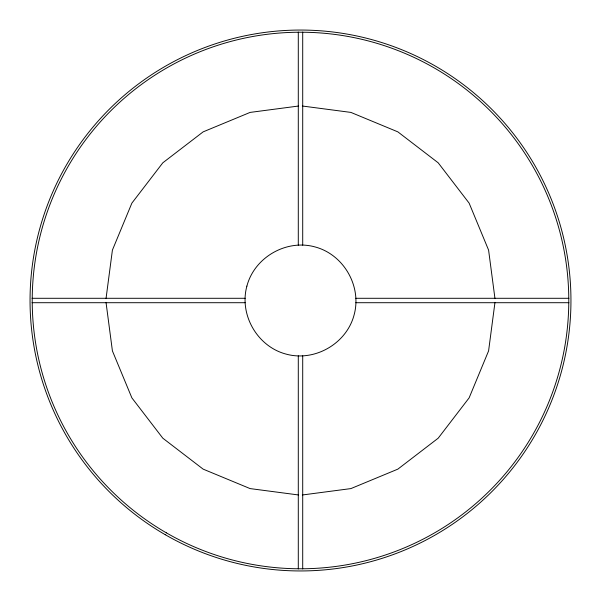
<?xml version="1.0" encoding="UTF-8"?>
<svg xmlns="http://www.w3.org/2000/svg" width="601" height="601" viewBox="0 0 601 601"><rect width="100%" height="100%" fill="white"/><g stroke="black" fill="none" stroke-linecap="round" stroke-linejoin="round"><path stroke-width="0.9" d="M106.016 298.667L112.41 250.099L131.867 203.138L162.811 162.811L203.138 131.867L250.099 112.41L298.667 106.016M494.984 302.333L488.59 350.901L469.133 397.862L438.189 438.189L397.862 469.133L350.901 488.59L302.333 494.984M32.071 298.291L245.185 298.291M355.815 298.291L568.929 298.291M32.071 302.709L245.185 302.709M355.815 302.709L568.929 302.709M302.333 106.016L350.901 112.41L397.862 131.867L438.189 162.811L469.133 203.138L488.59 250.099L494.984 298.667M298.667 494.984L250.099 488.59L203.138 469.133L162.811 438.189L131.867 397.862L112.41 350.901L106.016 302.333M302.709 32.071L302.709 245.185M302.709 355.815L302.709 568.929M298.291 32.071L298.291 245.185M298.291 355.815L298.291 568.929M246.883 286.136C239.01 314.781 257.386 346.612 286.136 354.117C314.781 361.99 346.612 343.614 354.117 314.864C361.99 286.219 343.614 254.388 314.864 246.883C286.219 239.01 254.388 257.386 246.883 286.136M166.357 532.839A268.286 268.286 0 0 0 568.786 300.5A268.286 268.286 0 0 0 166.357 68.161A268.286 268.286 0 0 0 166.357 532.839M165.275 534.717A270.45 270.45 0 0 0 570.95 300.5A270.45 270.45 0 0 0 165.275 66.283A270.45 270.45 0 0 0 165.275 534.717"/></g></svg>
